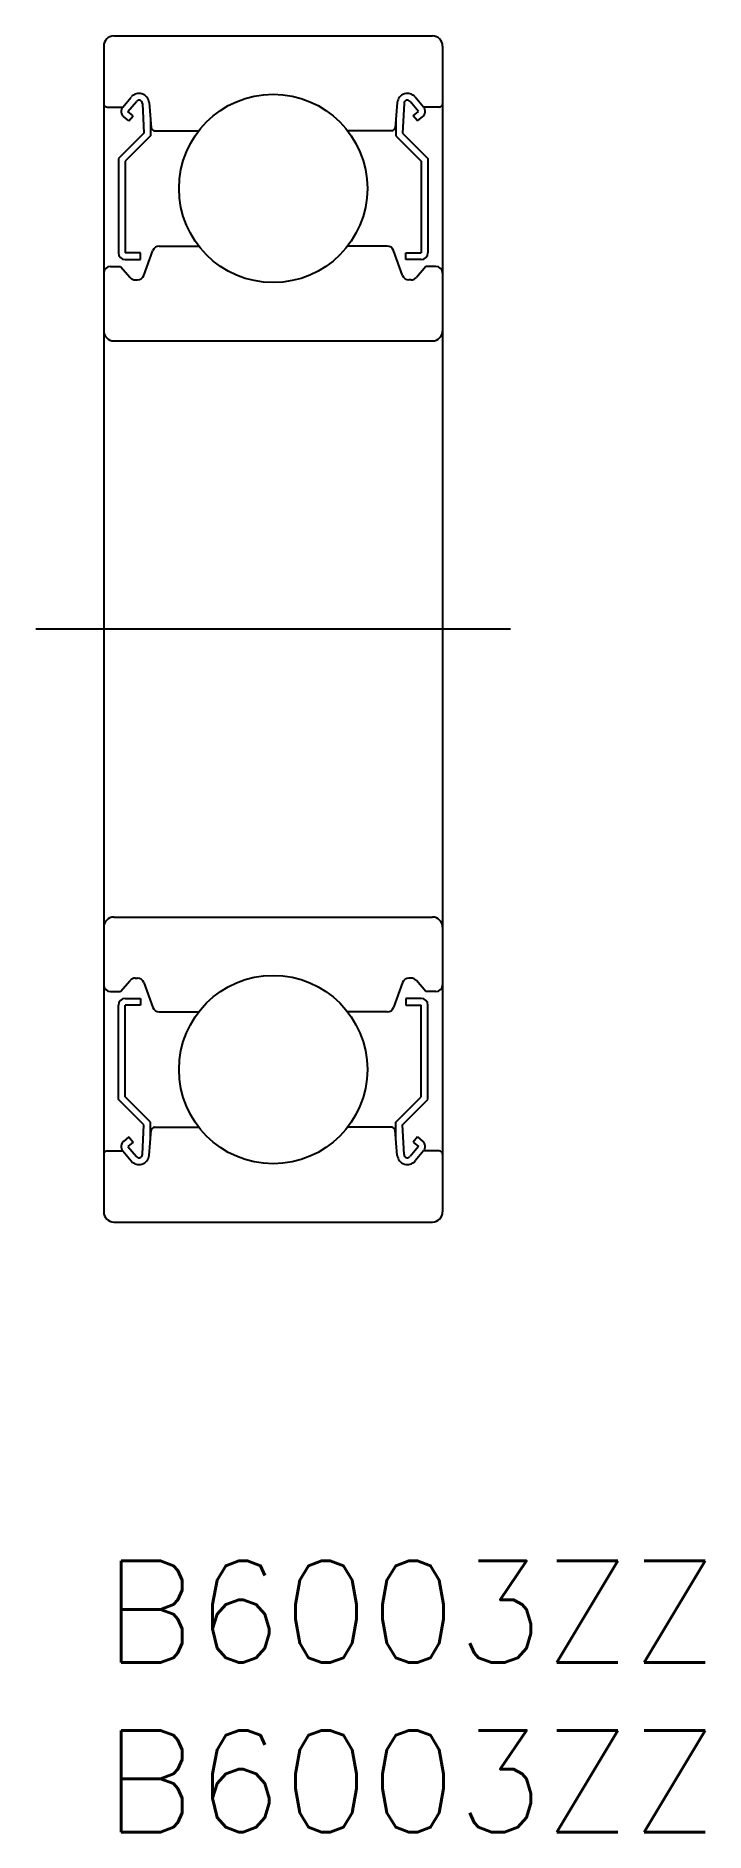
# Model space of a CAD drawing. Extents: x -2 to 17.7, y -8 to 45.
import ezdxf

# ---------------------------------------------------------------- set-up
doc = ezdxf.new("R2010")
doc.units = 0
doc.header["$LTSCALE"] = 0.5
doc.linetypes.add('CENTER', pattern=[50.8, 31.75, -6.35, 6.35, -6.35])
for name, color, linetype in [('MSM_CENTER', 1, 'CENTER'), ('MSM_CONTINUOUS', 7, 'CONTINUOUS'), ('MSM_PART_NUMBER', 7, 'CONTINUOUS')]:
    doc.layers.add(name, color=color, linetype=linetype)
doc.styles.get("Standard").update_dxf_attribs({"font": 'txt.shx', "height": 3, "bigfont": 'bigfont.shx'})

# ---------------------------------------------------------------- blocks, each defined once
blk = doc.blocks.new('*U2')
at = {"layer": 'MSM_PART_NUMBER'}
blk.add_text('B6003ZZ', height=3, dxfattribs=at).set_placement((0, -3))
blk = doc.blocks.new('*U3')
at = {"layer": 'MSM_PART_NUMBER'}
blk.add_text('B6003ZZ', height=3, dxfattribs=at).set_placement((0, -8))

msp = doc.modelspace()

# ---------------------------------------------------------------- linework, layer by layer
at = {"layer": 'MSM_CENTER'}
msp.add_line((-2, 27.5), (12, 27.5), dxfattribs=at)
at = {"layer": 'MSM_CONTINUOUS'}
for p, q in [((0, 44.7), (0, 10.3)), ((0.3, 45), (9.7, 45)), ((10, 44.7), (10, 10.3)), ((0.56, 42.9), (0.81, 43.197)), ((0.713, 42.771), (0.963, 43.069)), ((1.14, 43.01), (1.183, 42.133)), ((1.338, 43.031), (1.403, 42.291)), ((8.662, 43.031), (8.597, 42.291)), ((8.86, 43.01), (8.817, 42.133)), ((9.287, 42.771), (9.037, 43.069)), ((9.44, 42.9), (9.19, 43.197)), ((0.1, 42.9), (0.56, 42.9)), ((0.738, 42.49), (0.585, 42.618)), ((0.866, 42.643), (0.713, 42.771)), ((0.738, 42.49), (0.866, 42.643)), ((1.383, 42.52), (1.383, 42.05)), ((8.617, 42.52), (8.617, 42.05)), ((9.134, 42.643), (9.287, 42.771)), ((9.262, 42.49), (9.134, 42.643)), ((9.262, 42.49), (9.415, 42.618)), ((9.9, 42.9), (9.44, 42.9)), ((1.183, 42.133), (0.433, 41.383)), ((1.383, 42.05), (0.633, 41.3)), ((1.503, 42.2), (2.803, 42.2)), ((8.497, 42.2), (7.197, 42.2)), ((8.617, 42.05), (9.367, 41.3)), ((8.817, 42.133), (9.567, 41.383)), ((0.433, 41.383), (0.433, 38.6)), ((9.567, 41.383), (9.567, 38.6)), ((0.633, 41.3), (0.633, 38.6)), ((9.367, 41.3), (9.367, 38.6)), ((1.638, 38.8), (2.803, 38.8)), ((8.362, 38.8), (7.197, 38.8)), ((0.2, 38.2), (0.5, 38.2)), ((0.5, 38.2), (0.776, 37.871)), ((1.083, 38.6), (0.633, 38.6)), ((0.633, 38.4), (1.083, 38.4)), ((1.083, 38.4), (1.083, 38.6)), ((1.182, 37.932), (1.45, 38.668)), ((8.818, 37.932), (8.55, 38.668)), ((8.917, 38.6), (9.367, 38.6)), ((8.917, 38.4), (8.917, 38.6)), ((9.367, 38.4), (8.917, 38.4)), ((9.5, 38.2), (9.224, 37.871)), ((9.8, 38.2), (9.5, 38.2)), ((0.929, 37.8), (0.994, 37.8)), ((9.071, 37.8), (9.006, 37.8)), ((0.3, 36), (9.7, 36)), ((0.3, 19), (9.7, 19)), ((0.5, 16.8), (0.776, 17.129)), ((0.929, 17.2), (0.994, 17.2)), ((1.182, 17.068), (1.45, 16.332)), ((8.818, 17.068), (8.55, 16.332)), ((9.071, 17.2), (9.006, 17.2)), ((9.5, 16.8), (9.224, 17.129)), ((0.2, 16.8), (0.5, 16.8)), ((0.633, 16.6), (1.083, 16.6)), ((1.083, 16.6), (1.083, 16.4)), ((8.917, 16.6), (8.917, 16.4)), ((9.367, 16.6), (8.917, 16.6)), ((9.8, 16.8), (9.5, 16.8)), ((0.433, 13.617), (0.433, 16.4)), ((0.633, 13.7), (0.633, 16.4)), ((1.083, 16.4), (0.633, 16.4)), ((1.638, 16.2), (2.803, 16.2)), ((8.362, 16.2), (7.197, 16.2)), ((8.917, 16.4), (9.367, 16.4)), ((9.367, 13.7), (9.367, 16.4)), ((9.567, 13.617), (9.567, 16.4)), ((1.183, 12.867), (0.433, 13.617)), ((1.383, 12.95), (0.633, 13.7)), ((8.617, 12.95), (9.367, 13.7)), ((8.817, 12.867), (9.567, 13.617)), ((1.14, 11.99), (1.183, 12.867)), ((1.383, 12.48), (1.383, 12.95)), ((1.503, 12.8), (2.803, 12.8)), ((8.497, 12.8), (7.197, 12.8)), ((8.617, 12.48), (8.617, 12.95)), ((8.86, 11.99), (8.817, 12.867)), ((0.738, 12.51), (0.585, 12.382)), ((0.866, 12.357), (0.713, 12.229)), ((0.713, 12.229), (0.963, 11.931)), ((0.738, 12.51), (0.866, 12.357)), ((1.338, 11.969), (1.403, 12.709)), ((8.662, 11.969), (8.597, 12.709)), ((9.287, 12.229), (9.037, 11.931)), ((9.262, 12.51), (9.134, 12.357)), ((9.134, 12.357), (9.287, 12.229)), ((9.262, 12.51), (9.415, 12.382)), ((0.1, 12.1), (0.56, 12.1)), ((0.56, 12.1), (0.81, 11.803)), ((9.44, 12.1), (9.19, 11.803)), ((9.9, 12.1), (9.44, 12.1)), ((0.3, 10), (9.7, 10))]:
    msp.add_line(p, q, dxfattribs=at)
for centre in [(5, 40.5), (5, 14.5)]:
    msp.add_circle(centre, 2.778, dxfattribs=at)
for centre, radius, start, end in [((0.3, 44.7), 0.3, 90, 180), ((9.7, 44.7), 0.3, 0, 90), ((0.1, 43), 0.1, 180, 270), ((1.039, 43.005), 0.3, 4.9968, 140.0031), ((1.04, 43.005), 0.1, 2.8198, 140.0012), ((8.961, 43.005), 0.3, 39.9969, 175.0032), ((8.96, 43.005), 0.1, 39.9988, 177.1802), ((9.9, 43), 0.1, 270, 0), ((0.713, 42.771), 0.2, 140.0033, 230.0818), ((9.287, 42.771), 0.2, 309.9182, 39.9967), ((1.503, 42.3), 0.1, 184.9968, 270), ((8.497, 42.3), 0.1, 270, 355.0032), ((1.638, 38.6), 0.2, 90, 159.9921), ((8.362, 38.6), 0.2, 20.0079, 90), ((0.2, 38), 0.2, 90, 180), ((0.633, 38.6), 0.2, 180, 270), ((9.367, 38.6), 0.2, 270, 0), ((9.8, 38), 0.2, 0, 90), ((0.929, 38), 0.2, 219.9947, 270), ((0.994, 38), 0.2, 270, 339.9921), ((9.006, 38), 0.2, 200.0079, 270), ((9.071, 38), 0.2, 270, 320.0053), ((0.3, 36.3), 0.3, 180, 270), ((9.7, 36.3), 0.3, 270, 0), ((0.3, 18.7), 0.3, 90, 180), ((9.7, 18.7), 0.3, 0, 90), ((0.2, 17), 0.2, 180, 270), ((0.929, 17), 0.2, 90, 140.0053), ((0.994, 17), 0.2, 20.0079, 90), ((9.006, 17), 0.2, 90, 159.9921), ((9.071, 17), 0.2, 39.9947, 90), ((9.8, 17), 0.2, 270, 0), ((0.633, 16.4), 0.2, 90, 180), ((9.367, 16.4), 0.2, 0, 90), ((1.638, 16.4), 0.2, 200.0079, 270), ((8.362, 16.4), 0.2, 270, 339.9921), ((1.503, 12.7), 0.1, 90, 175.0032), ((8.497, 12.7), 0.1, 4.9968, 90), ((0.713, 12.229), 0.2, 129.9182, 219.9967), ((9.287, 12.229), 0.2, 320.0033, 50.0818), ((0.1, 12), 0.1, 90, 180), ((1.039, 11.995), 0.3, 219.9969, 355.0032), ((1.04, 11.995), 0.1, 219.9988, 357.1802), ((8.961, 11.995), 0.3, 184.9968, 320.0031), ((8.96, 11.995), 0.1, 182.8198, 320.0012), ((9.9, 12), 0.1, 0, 90), ((0.3, 10.3), 0.3, 180, 270), ((9.7, 10.3), 0.3, 270, 0)]:
    msp.add_arc(centre, radius, start, end, dxfattribs=at)

# ---------------------------------------------------------------- block references
for name in ['*U2', '*U3']:
    msp.add_blockref(name, (0, 0), dxfattribs=at)

doc.saveas('drawing.dxf')
